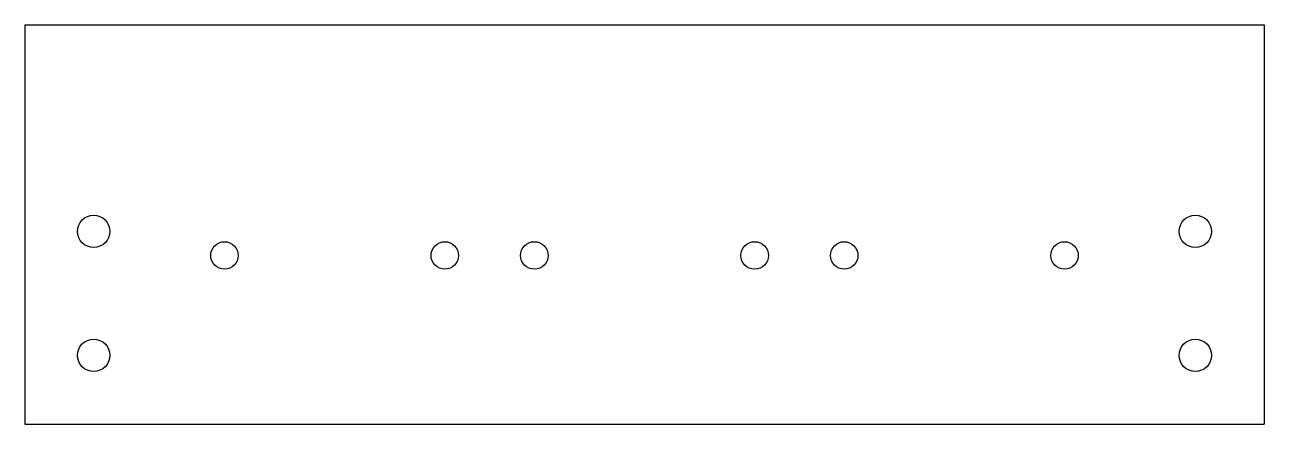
# Model space of a CAD drawing. Header units: millimetres. Extents: x 0 to 180, y 0 to 58.
import ezdxf

# ---------------------------------------------------------------- set-up
doc = ezdxf.new("R2010")
doc.units = ezdxf.units.MM

msp = doc.modelspace()

# ---------------------------------------------------------------- linework, layer by layer
at = {"color": 7, "linetype": 'Continuous', "lineweight": 25}
for p, q in [((0, 58), (180, 58)), ((0, 58), (0, 0)), ((180, 58), (180, 0)), ((0, 0), (180, 0))]:
    msp.add_line(p, q, dxfattribs=at)
for centre, radius in [((10, 28), 2.35), ((170, 28), 2.35), ((29, 24.5), 2), ((61, 24.5), 2), ((74, 24.5), 2), ((106, 24.5), 2), ((119, 24.5), 2), ((151, 24.5), 2), ((10, 10), 2.35), ((170, 10), 2.35)]:
    msp.add_circle(centre, radius, dxfattribs=at)

doc.saveas('drawing.dxf')
